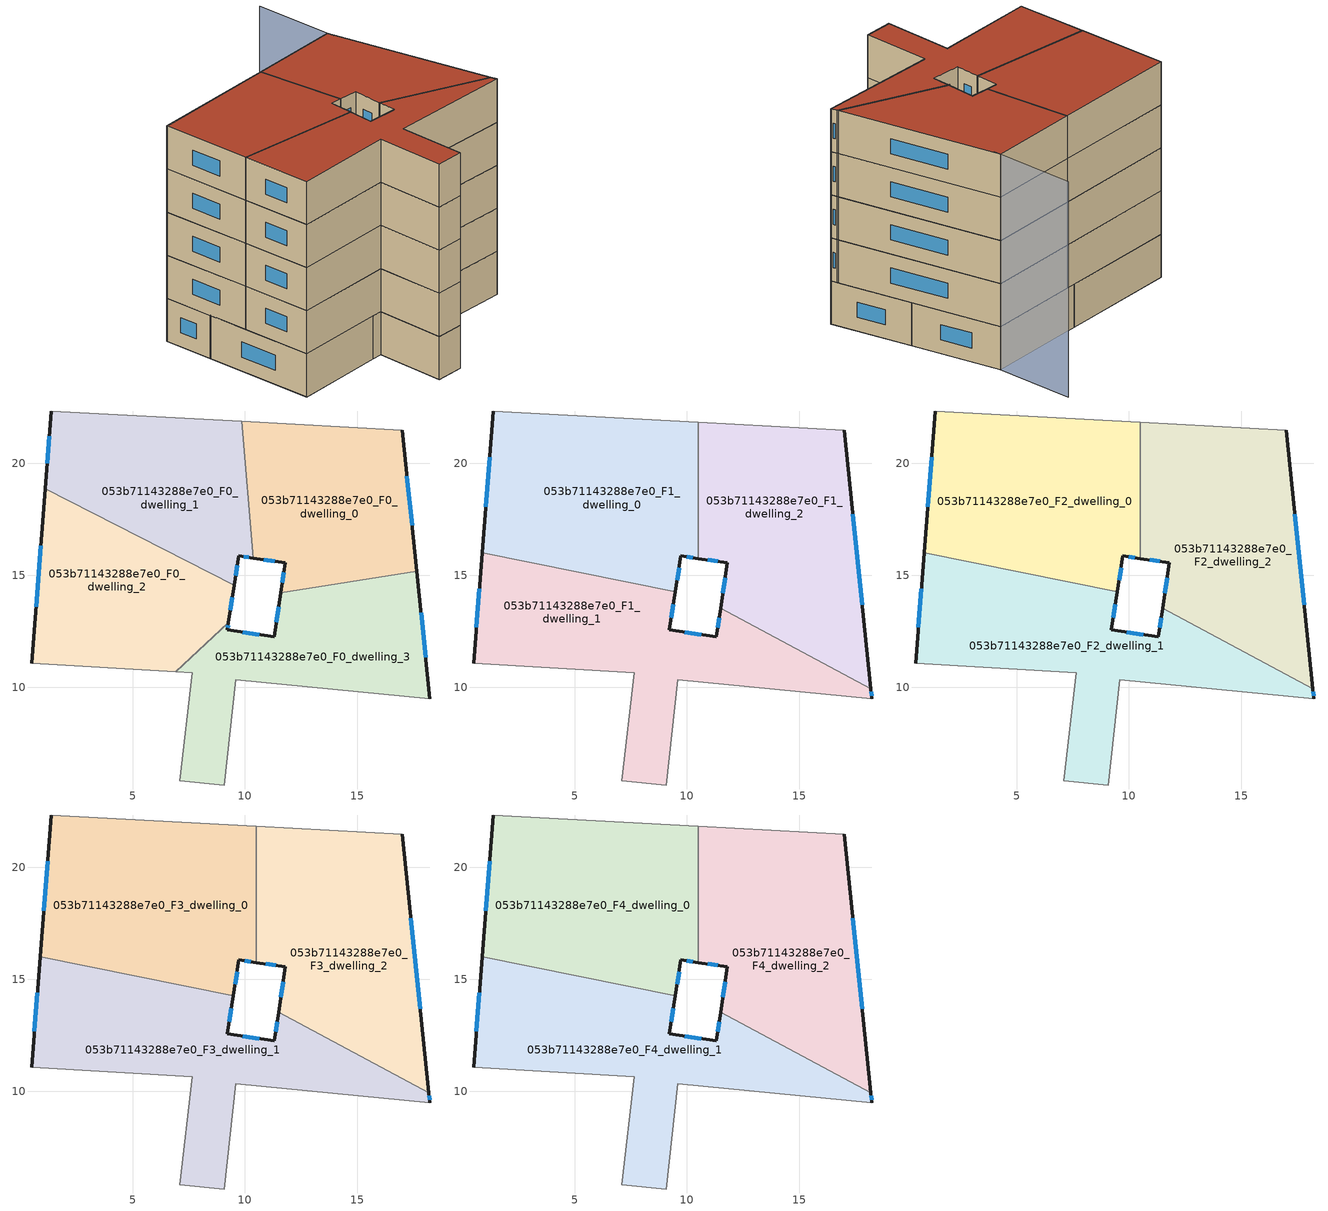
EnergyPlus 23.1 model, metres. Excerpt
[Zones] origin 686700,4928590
053b71143288e7e0_F0_dwelling_0
 floor ground (EU_floor_Construction): 17.66,15.19 17.02,21.47 9.85,21.87 10.37,15.77 11.8,15.57 11.6,14.23 z0
 wall outside (EU_wall_Construction): 11.6,14.23 11.8,15.57 10.37,15.77 / 17.02,21.47 17.66,15.19 z0:3
 wall to 053b71143288e7e0_F0_dwelling_3 (EU_wall_Construction): 17.66,15.19 11.6,14.23 z0:3
 wall to 053b71143288e7e0_F0_dwelling_1 (EU_wall_Construction): 10.37,15.77 9.85,21.87 z0:3
 wall adiabatic (EU_wall_Construction): 9.85,21.87 17.02,21.47 z0:3
 window (EU_Window_Construction): 11.67,14.67 11.73,15.13 / 11.33,15.63 10.83,15.71 / 17.23,19.43 17.45,17.24 z0.98:2.02
053b71143288e7e0_F0_dwelling_1
 floor ground (EU_floor_Construction): 9.52,14.56 9.73,15.87 10.37,15.77 9.85,21.87 1.36,22.33 1.09,18.87 z0
 wall outside (EU_wall_Construction): 10.37,15.77 9.73,15.87 9.52,14.56 / 1.09,18.87 1.36,22.33 z0:3
 wall to 053b71143288e7e0_F0_dwelling_2 (EU_wall_Construction): 9.52,14.56 1.09,18.87 z0:3
 wall adiabatic (EU_wall_Construction): 1.36,22.33 9.85,21.87 z0:3
 window (EU_Window_Construction): 10.16,15.8 9.94,15.84 / 9.66,15.44 9.59,14.99 / 1.18,19.99 1.27,21.21 z0.98:2.02
053b71143288e7e0_F0_dwelling_2
 floor ground (EU_floor_Construction): 9.26,12.89 9.52,14.56 1.09,18.87 0.48,11.08 6.92,10.7 z0
 wall outside (EU_wall_Construction): 9.52,14.56 9.26,12.89 / 0.48,11.08 1.09,18.87 z0:3
 wall to 053b71143288e7e0_F0_dwelling_3 (EU_wall_Construction): 9.26,12.89 6.92,10.7 z0:3
 wall adiabatic (EU_wall_Construction): 6.92,10.7 0.48,11.08 z0:3
 window (EU_Window_Construction): 9.44,14.02 9.35,13.43 / 0.68,13.61 0.89,16.33 z0.98:2.02
053b71143288e7e0_F0_dwelling_3
 floor ground (EU_floor_Construction): 18.25,9.49 17.66,15.19 11.6,14.23 11.31,12.26 9.21,12.57 9.26,12.89 6.92,10.7 7.64,10.66 7.09,5.83 9.08,5.65 9.58,10.35 z0
 wall outside (EU_wall_Construction): 9.26,12.89 9.21,12.57 11.31,12.26 11.6,14.23 / 17.66,15.19 18.25,9.49 z0:3
 wall adiabatic (EU_wall_Construction): 18.25,9.49 9.58,10.35 9.08,5.65 7.09,5.83 7.64,10.66 6.92,10.7 z0:3
 window (EU_Window_Construction): 9.24,12.78 9.23,12.67 / 9.89,12.47 10.63,12.36 / 11.4,12.9 11.51,13.59 / 17.85,13.34 18.06,11.34 z0.98:2.02
053b71143288e7e0_F1_dwelling_0
 floor to 053b71143288e7e0_F0_dwelling_1 (EU_floor_Construction): 9.52,14.56 9.73,15.87 10.37,15.77 9.85,21.87 1.36,22.33 1.09,18.87 z3
 floor to 053b71143288e7e0_F0_dwelling_0 (EU_floor_Construction): 10.51,15.75 10.51,21.83 9.85,21.87 10.37,15.77 z3
 floor to 053b71143288e7e0_F0_dwelling_2 (EU_floor_Construction): 9.48,14.27 9.52,14.56 1.09,18.87 0.87,16.01 z3
 wall outside (EU_wall_Construction): 10.51,15.75 9.73,15.87 9.48,14.27 / 0.87,16.01 1.36,22.33 z3:6
 wall to 053b71143288e7e0_F1_dwelling_2 (EU_wall_Construction): 10.51,21.83 10.51,15.75 z3:6
 wall to 053b71143288e7e0_F1_dwelling_1 (EU_wall_Construction): 9.48,14.27 0.87,16.01 z3:6
 wall adiabatic (EU_wall_Construction): 1.36,22.33 10.51,21.83 z3:6
 window (EU_Window_Construction): 10.26,15.79 9.98,15.83 / 9.65,15.35 9.56,14.79 / 1.03,18.07 1.2,20.28 z3.98:5.02
053b71143288e7e0_F1_dwelling_1
 floor to 053b71143288e7e0_F0_dwelling_2 (EU_floor_Construction): 9.26,12.89 9.48,14.27 0.87,16.01 0.48,11.08 6.92,10.7 z3
 floor to 053b71143288e7e0_F0_dwelling_3 (EU_floor_Construction): 18.25,9.49 18.2,9.95 11.5,13.53 11.31,12.26 9.21,12.57 9.26,12.89 6.92,10.7 7.64,10.66 7.09,5.83 9.08,5.65 9.58,10.35 z3
 wall outside (EU_wall_Construction): 0.48,11.08 0.87,16.01 / 9.48,14.27 9.21,12.57 11.31,12.26 11.5,13.53 / 18.2,9.95 18.25,9.49 z3:6
 wall adiabatic (EU_wall_Construction): 18.25,9.49 9.58,10.35 9.08,5.65 7.09,5.83 7.64,10.66 0.48,11.08 z3:6
 wall to 053b71143288e7e0_F1_dwelling_2 (EU_wall_Construction): 11.5,13.53 18.2,9.95 z3:6
 window (EU_Window_Construction): 0.61,12.68 0.74,14.41 / 9.39,13.72 9.3,13.12 / 9.89,12.47 10.63,12.36 / 11.37,12.67 11.44,13.12 / 18.22,9.8 18.23,9.63 z3.98:5.02
053b71143288e7e0_F1_dwelling_2
 floor to 053b71143288e7e0_F0_dwelling_0 (EU_floor_Construction): 17.66,15.19 17.02,21.47 10.51,21.83 10.51,15.75 11.8,15.57 11.6,14.23 z3
 floor to 053b71143288e7e0_F0_dwelling_3 (EU_floor_Construction): 18.2,9.95 17.66,15.19 11.6,14.23 11.5,13.53 z3
 wall outside (EU_wall_Construction): 11.5,13.53 11.8,15.57 10.51,15.75 / 17.02,21.47 18.2,9.95 z3:6
 wall adiabatic (EU_wall_Construction): 10.51,21.83 17.02,21.47 z3:6
 window (EU_Window_Construction): 11.6,14.19 11.7,14.9 / 11.38,15.63 10.93,15.69 / 17.4,17.73 17.82,13.7 z3.98:5.02
053b71143288e7e0_F2_dwelling_0
 floor to 053b71143288e7e0_F1_dwelling_0 (EU_floor_Construction): 9.48,14.27 9.73,15.87 10.51,15.75 10.51,21.83 1.36,22.33 0.87,16.01 z6
 wall outside (EU_wall_Construction): 10.51,15.75 9.73,15.87 9.48,14.27 / 0.87,16.01 1.36,22.33 z6:9
 wall to 053b71143288e7e0_F2_dwelling_2 (EU_wall_Construction): 10.51,21.83 10.51,15.75 z6:9
 wall to 053b71143288e7e0_F2_dwelling_1 (EU_wall_Construction): 9.48,14.27 0.87,16.01 z6:9
 wall adiabatic (EU_wall_Construction): 1.36,22.33 10.51,21.83 z6:9
 window (EU_Window_Construction): 10.26,15.79 9.98,15.83 / 9.65,15.35 9.56,14.79 / 1.03,18.07 1.2,20.28 z6.98:8.02
053b71143288e7e0_F2_dwelling_1
 floor to 053b71143288e7e0_F1_dwelling_1 (EU_floor_Construction): 18.25,9.49 18.2,9.95 11.5,13.53 11.31,12.26 9.21,12.57 9.48,14.27 0.87,16.01 0.48,11.08 7.64,10.66 7.09,5.83 9.08,5.65 9.58,10.35 z6
 wall outside (EU_wall_Construction): 0.48,11.08 0.87,16.01 / 9.48,14.27 9.21,12.57 11.31,12.26 11.5,13.53 / 18.2,9.95 18.25,9.49 z6:9
 wall adiabatic (EU_wall_Construction): 18.25,9.49 9.58,10.35 9.08,5.65 7.09,5.83 7.64,10.66 0.48,11.08 z6:9
 wall to 053b71143288e7e0_F2_dwelling_2 (EU_wall_Construction): 11.5,13.53 18.2,9.95 z6:9
 window (EU_Window_Construction): 0.61,12.68 0.74,14.41 / 9.39,13.72 9.3,13.12 / 9.89,12.47 10.63,12.36 / 11.37,12.67 11.44,13.12 / 18.22,9.8 18.23,9.63 z6.98:8.02
053b71143288e7e0_F2_dwelling_2
 floor to 053b71143288e7e0_F1_dwelling_2 (EU_floor_Construction): 18.2,9.95 17.02,21.47 10.51,21.83 10.51,15.75 11.8,15.57 11.5,13.53 z6
 wall outside (EU_wall_Construction): 11.5,13.53 11.8,15.57 10.51,15.75 / 17.02,21.47 18.2,9.95 z6:9
 wall adiabatic (EU_wall_Construction): 10.51,21.83 17.02,21.47 z6:9
 window (EU_Window_Construction): 11.6,14.19 11.7,14.9 / 11.38,15.63 10.93,15.69 / 17.4,17.73 17.82,13.7 z6.98:8.02
053b71143288e7e0_F3_dwelling_0
 floor to 053b71143288e7e0_F2_dwelling_0 (EU_floor_Construction): 9.48,14.27 9.73,15.87 10.51,15.75 10.51,21.83 1.36,22.33 0.87,16.01 z9
 wall outside (EU_wall_Construction): 10.51,15.75 9.73,15.87 9.48,14.27 / 0.87,16.01 1.36,22.33 z9:12
 wall to 053b71143288e7e0_F3_dwelling_2 (EU_wall_Construction): 10.51,21.83 10.51,15.75 z9:12
 wall to 053b71143288e7e0_F3_dwelling_1 (EU_wall_Construction): 9.48,14.27 0.87,16.01 z9:12
 wall adiabatic (EU_wall_Construction): 1.36,22.33 10.51,21.83 z9:12
 window (EU_Window_Construction): 10.26,15.79 9.98,15.83 / 9.65,15.35 9.56,14.79 / 1.03,18.07 1.2,20.28 z9.98:11.02
053b71143288e7e0_F3_dwelling_1
 floor to 053b71143288e7e0_F2_dwelling_1 (EU_floor_Construction): 18.25,9.49 18.2,9.95 11.5,13.53 11.31,12.26 9.21,12.57 9.48,14.27 0.87,16.01 0.48,11.08 7.64,10.66 7.09,5.83 9.08,5.65 9.58,10.35 z9
 wall outside (EU_wall_Construction): 0.48,11.08 0.87,16.01 / 9.48,14.27 9.21,12.57 11.31,12.26 11.5,13.53 / 18.2,9.95 18.25,9.49 z9:12
 wall adiabatic (EU_wall_Construction): 18.25,9.49 9.58,10.35 9.08,5.65 7.09,5.83 7.64,10.66 0.48,11.08 z9:12
 wall to 053b71143288e7e0_F3_dwelling_2 (EU_wall_Construction): 11.5,13.53 18.2,9.95 z9:12
 window (EU_Window_Construction): 0.61,12.68 0.74,14.41 / 9.39,13.72 9.3,13.12 / 9.89,12.47 10.63,12.36 / 11.37,12.67 11.44,13.12 / 18.22,9.8 18.23,9.63 z9.98:11.02
053b71143288e7e0_F3_dwelling_2
 floor to 053b71143288e7e0_F2_dwelling_2 (EU_floor_Construction): 18.2,9.95 17.02,21.47 10.51,21.83 10.51,15.75 11.8,15.57 11.5,13.53 z9
 wall outside (EU_wall_Construction): 11.5,13.53 11.8,15.57 10.51,15.75 / 17.02,21.47 18.2,9.95 z9:12
 wall adiabatic (EU_wall_Construction): 10.51,21.83 17.02,21.47 z9:12
 window (EU_Window_Construction): 11.6,14.19 11.7,14.9 / 11.38,15.63 10.93,15.69 / 17.4,17.73 17.82,13.7 z9.98:11.02
053b71143288e7e0_F4_dwelling_0
 floor to 053b71143288e7e0_F3_dwelling_0 (EU_floor_Construction): 9.48,14.27 9.73,15.87 10.51,15.75 10.51,21.83 1.36,22.33 0.87,16.01 z12
 wall outside (EU_wall_Construction): 10.51,15.75 9.73,15.87 9.48,14.27 / 0.87,16.01 1.36,22.33 z12:15
 wall to 053b71143288e7e0_F4_dwelling_2 (EU_wall_Construction): 10.51,21.83 10.51,15.75 z12:15
 wall to 053b71143288e7e0_F4_dwelling_1 (EU_wall_Construction): 9.48,14.27 0.87,16.01 z12:15
 wall adiabatic (EU_wall_Construction): 1.36,22.33 10.51,21.83 z12:15
 window (EU_Window_Construction): 10.26,15.79 9.98,15.83 / 9.65,15.35 9.56,14.79 / 1.03,18.07 1.2,20.28 z12.98:14.02
 roof outside (EU_roof_Construction): 10.51,21.83 10.51,15.75 9.73,15.87 9.48,14.27 0.87,16.01 1.36,22.33 z15
053b71143288e7e0_F4_dwelling_1
 floor to 053b71143288e7e0_F3_dwelling_1 (EU_floor_Construction): 18.25,9.49 18.2,9.95 11.5,13.53 11.31,12.26 9.21,12.57 9.48,14.27 0.87,16.01 0.48,11.08 7.64,10.66 7.09,5.83 9.08,5.65 9.58,10.35 z12
 wall outside (EU_wall_Construction): 0.48,11.08 0.87,16.01 / 9.48,14.27 9.21,12.57 11.31,12.26 11.5,13.53 / 18.2,9.95 18.25,9.49 z12:15
 wall adiabatic (EU_wall_Construction): 18.25,9.49 9.58,10.35 9.08,5.65 7.09,5.83 7.64,10.66 0.48,11.08 z12:15
 wall to 053b71143288e7e0_F4_dwelling_2 (EU_wall_Construction): 11.5,13.53 18.2,9.95 z12:15
 window (EU_Window_Construction): 0.61,12.68 0.74,14.41 / 9.39,13.72 9.3,13.12 / 9.89,12.47 10.63,12.36 / 11.37,12.67 11.44,13.12 / 18.22,9.8 18.23,9.63 z12.98:14.02
 roof outside (EU_roof_Construction): 18.2,9.95 18.25,9.49 9.58,10.35 9.08,5.65 7.09,5.83 7.64,10.66 0.48,11.08 0.87,16.01 9.48,14.27 9.21,12.57 11.31,12.26 11.5,13.53 z15
053b71143288e7e0_F4_dwelling_2
 floor to 053b71143288e7e0_F3_dwelling_2 (EU_floor_Construction): 18.2,9.95 17.02,21.47 10.51,21.83 10.51,15.75 11.8,15.57 11.5,13.53 z12
 wall outside (EU_wall_Construction): 11.5,13.53 11.8,15.57 10.51,15.75 / 17.02,21.47 18.2,9.95 z12:15
 wall adiabatic (EU_wall_Construction): 10.51,21.83 17.02,21.47 z12:15
 window (EU_Window_Construction): 11.6,14.19 11.7,14.9 / 11.38,15.63 10.93,15.69 / 17.4,17.73 17.82,13.7 z12.98:14.02
 roof outside (EU_roof_Construction): 17.02,21.47 18.2,9.95 11.5,13.53 11.8,15.57 10.51,15.75 10.51,21.83 z15
shading: 17.47,26.94 16.98,20.94 z0:15
[Building]
EU S2 Campaign: North Axis=0; Terrain=City; Solar Distribution=FullExterior
[Site:Location]
Bologna: Latitude=44.5; Longitude=11.25; Time Zone=1; Elevation=37
[SizingPeriod:WeatherFileDays]
AnnualSizingPeriod: Begin Month=1; Begin Day of Month=1; End Month=12; End Day of Month=31; Day of Week for Start Day=Monday; Use Weather File Daylight Saving Period=No; Use Weather File Rain and Snow Indicators=No
[MATERIAL]
EU_InternalMass_Material: Roughness=MediumRough; Thickness=0.1; Conductivity=1; Density=1800; Specific Heat=900; Thermal Absorptance=0.9; Solar Absorptance=0.7; Visible Absorptance=0.7
[MATERIAL:NOMASS] Roughness=MediumRough; Thermal Absorptance=0.9; Solar Absorptance=0.7; Visible Absorptance=0.7
Name | Thermal Resistance
EU_wall_NoMass | 0.905828
EU_roof_NoMass | 0.37593
EU_floor_NoMass | 0.67114
[WINDOWMATERIAL:SIMPLEGLAZINGSYSTEM]
EU_Window_SimpleGlazing: UFactor=4.52486; Solar Heat Gain Coefficient=0.85; Visible Transmittance=0.85
[CONSTRUCTION]
EU_wall_Construction: EU_wall_NoMass
EU_roof_Construction: EU_roof_NoMass
EU_floor_Construction: EU_floor_NoMass
EU_InternalMass_Construction: EU_InternalMass_Material
EU_Window_Construction: EU_Window_SimpleGlazing
[ZONE] Type=1; Multiplier=1; Ceiling Height=autocalculate; Floor Area=autocalculate; Part of Total Floor Area=Yes
Name | Volume
053b71143288e7e0_F0_dwelling_0 | 146.297
053b71143288e7e0_F1_dwelling_0; 053b71143288e7e0_F2_dwelling_0; 053b71143288e7e0_F3_dwelling_0; 053b71143288e7e0_F4_dwelling_0 | 195.07
053b71143288e7e0_F0_dwelling_1; 053b71143288e7e0_F0_dwelling_2 | 146.312
053b71143288e7e0_F1_dwelling_1; 053b71143288e7e0_F2_dwelling_1; 053b71143288e7e0_F3_dwelling_1; 053b71143288e7e0_F4_dwelling_1 | 195.064
053b71143288e7e0_F1_dwelling_2; 053b71143288e7e0_F2_dwelling_2; 053b71143288e7e0_F3_dwelling_2; 053b71143288e7e0_F4_dwelling_2 | 195.067
053b71143288e7e0_F0_dwelling_3 | 146.309
[INTERNALMASS] Construction=EU_InternalMass_Construction
Name | Zone or ZoneList | Surface Area
053b71143288e7e0_F0_dwelling_0_EU_InternalMass | 053b71143288e7e0_F0_dwelling_0 | 48.7655
053b71143288e7e0_F0_dwelling_1_EU_InternalMass | 053b71143288e7e0_F0_dwelling_1 | 48.7704
053b71143288e7e0_F0_dwelling_2_EU_InternalMass | 053b71143288e7e0_F0_dwelling_2 | 48.7705
053b71143288e7e0_F0_dwelling_3_EU_InternalMass | 053b71143288e7e0_F0_dwelling_3 | 48.7703
053b71143288e7e0_F1_dwelling_0_EU_InternalMass | 053b71143288e7e0_F1_dwelling_0 | 65.0233
053b71143288e7e0_F1_dwelling_1_EU_InternalMass | 053b71143288e7e0_F1_dwelling_1 | 65.0213
053b71143288e7e0_F1_dwelling_2_EU_InternalMass | 053b71143288e7e0_F1_dwelling_2 | 65.0224
053b71143288e7e0_F2_dwelling_0_EU_InternalMass | 053b71143288e7e0_F2_dwelling_0 | 65.0233
053b71143288e7e0_F2_dwelling_1_EU_InternalMass | 053b71143288e7e0_F2_dwelling_1 | 65.0213
053b71143288e7e0_F2_dwelling_2_EU_InternalMass | 053b71143288e7e0_F2_dwelling_2 | 65.0224
053b71143288e7e0_F3_dwelling_0_EU_InternalMass | 053b71143288e7e0_F3_dwelling_0 | 65.0233
053b71143288e7e0_F3_dwelling_1_EU_InternalMass | 053b71143288e7e0_F3_dwelling_1 | 65.0213
053b71143288e7e0_F3_dwelling_2_EU_InternalMass | 053b71143288e7e0_F3_dwelling_2 | 65.0224
053b71143288e7e0_F4_dwelling_0_EU_InternalMass | 053b71143288e7e0_F4_dwelling_0 | 65.0233
053b71143288e7e0_F4_dwelling_1_EU_InternalMass | 053b71143288e7e0_F4_dwelling_1 | 65.0213
053b71143288e7e0_F4_dwelling_2_EU_InternalMass | 053b71143288e7e0_F4_dwelling_2 | 65.0224
[OTHEREQUIPMENT] Fuel Type=Electricity; Design Level Calculation Method=Watts/Area; Power per Zone Floor Area=1; Fraction Latent=0; Fraction Radiant=0; Fraction Lost=0; Carbon Dioxide Generation Rate=0; EndUse Subcategory=EU_Step8_InternalGains
Name | Zone or ZoneList or Space or SpaceList | Schedule
EU_Step8_InternalGain_053b71143288e7e0_F0_dwelling_0_f000 | 053b71143288e7e0_F0_dwelling_0 | EU_Step8_GainSchedule_053b71143288e7e0_F0_dwelling_0_f000
EU_Step8_InternalGain_053b71143288e7e0_F0_dwelling_1_f000 | 053b71143288e7e0_F0_dwelling_1 | EU_Step8_GainSchedule_053b71143288e7e0_F0_dwelling_1_f000
EU_Step8_InternalGain_053b71143288e7e0_F0_dwelling_2_f000 | 053b71143288e7e0_F0_dwelling_2 | EU_Step8_GainSchedule_053b71143288e7e0_F0_dwelling_2_f000
EU_Step8_InternalGain_053b71143288e7e0_F0_dwelling_3_f000 | 053b71143288e7e0_F0_dwelling_3 | EU_Step8_GainSchedule_053b71143288e7e0_F0_dwelling_3_f000
EU_Step8_InternalGain_053b71143288e7e0_F1_dwelling_0_f000 | 053b71143288e7e0_F1_dwelling_0 | EU_Step8_GainSchedule_053b71143288e7e0_F1_dwelling_0_f000
EU_Step8_InternalGain_053b71143288e7e0_F1_dwelling_1_f000 | 053b71143288e7e0_F1_dwelling_1 | EU_Step8_GainSchedule_053b71143288e7e0_F1_dwelling_1_f000
EU_Step8_InternalGain_053b71143288e7e0_F1_dwelling_2_f000 | 053b71143288e7e0_F1_dwelling_2 | EU_Step8_GainSchedule_053b71143288e7e0_F1_dwelling_2_f000
EU_Step8_InternalGain_053b71143288e7e0_F2_dwelling_0_f000 | 053b71143288e7e0_F2_dwelling_0 | EU_Step8_GainSchedule_053b71143288e7e0_F2_dwelling_0_f000
EU_Step8_InternalGain_053b71143288e7e0_F2_dwelling_1_f000 | 053b71143288e7e0_F2_dwelling_1 | EU_Step8_GainSchedule_053b71143288e7e0_F2_dwelling_1_f000
EU_Step8_InternalGain_053b71143288e7e0_F2_dwelling_2_f000 | 053b71143288e7e0_F2_dwelling_2 | EU_Step8_GainSchedule_053b71143288e7e0_F2_dwelling_2_f000
EU_Step8_InternalGain_053b71143288e7e0_F3_dwelling_0_f000 | 053b71143288e7e0_F3_dwelling_0 | EU_Step8_GainSchedule_053b71143288e7e0_F3_dwelling_0_f000
EU_Step8_InternalGain_053b71143288e7e0_F3_dwelling_1_f000 | 053b71143288e7e0_F3_dwelling_1 | EU_Step8_GainSchedule_053b71143288e7e0_F3_dwelling_1_f000
EU_Step8_InternalGain_053b71143288e7e0_F3_dwelling_2_f000 | 053b71143288e7e0_F3_dwelling_2 | EU_Step8_GainSchedule_053b71143288e7e0_F3_dwelling_2_f000
EU_Step8_InternalGain_053b71143288e7e0_F4_dwelling_0_f000 | 053b71143288e7e0_F4_dwelling_0 | EU_Step8_GainSchedule_053b71143288e7e0_F4_dwelling_0_f000
EU_Step8_InternalGain_053b71143288e7e0_F4_dwelling_1_f000 | 053b71143288e7e0_F4_dwelling_1 | EU_Step8_GainSchedule_053b71143288e7e0_F4_dwelling_1_f000
EU_Step8_InternalGain_053b71143288e7e0_F4_dwelling_2_f000 | 053b71143288e7e0_F4_dwelling_2 | EU_Step8_GainSchedule_053b71143288e7e0_F4_dwelling_2_f000
[ZONEVENTILATION:DESIGNFLOWRATE] Schedule=EU_AlwaysOn; Design Flow Rate Calculation Method=AirChanges/Hour; Air Changes per Hour=0.73129; Ventilation Type=Natural; Fan Pressure Rise=0; Fan Total Efficiency=1; Constant Term Coefficient=1; Temperature Term Coefficient=0; Velocity Term Coefficient=0; Velocity Squared Term Coefficient=0; Minimum Indoor Temperature=-100; Maximum Indoor Temperature=100; Delta Temperature=-100; Minimum Outdoor Temperature=-100; Maximum Outdoor Temperature=100; Maximum Wind Speed=40
Name | Zone or ZoneList or Space or SpaceList
EU_ConstantAir_053b71143288e7e0_F0_dwelling_0 | 053b71143288e7e0_F0_dwelling_0
EU_ConstantAir_053b71143288e7e0_F0_dwelling_1 | 053b71143288e7e0_F0_dwelling_1
EU_ConstantAir_053b71143288e7e0_F0_dwelling_2 | 053b71143288e7e0_F0_dwelling_2
EU_ConstantAir_053b71143288e7e0_F0_dwelling_3 | 053b71143288e7e0_F0_dwelling_3
EU_ConstantAir_053b71143288e7e0_F1_dwelling_0 | 053b71143288e7e0_F1_dwelling_0
EU_ConstantAir_053b71143288e7e0_F1_dwelling_1 | 053b71143288e7e0_F1_dwelling_1
EU_ConstantAir_053b71143288e7e0_F1_dwelling_2 | 053b71143288e7e0_F1_dwelling_2
EU_ConstantAir_053b71143288e7e0_F2_dwelling_0 | 053b71143288e7e0_F2_dwelling_0
EU_ConstantAir_053b71143288e7e0_F2_dwelling_1 | 053b71143288e7e0_F2_dwelling_1
EU_ConstantAir_053b71143288e7e0_F2_dwelling_2 | 053b71143288e7e0_F2_dwelling_2
EU_ConstantAir_053b71143288e7e0_F3_dwelling_0 | 053b71143288e7e0_F3_dwelling_0
EU_ConstantAir_053b71143288e7e0_F3_dwelling_1 | 053b71143288e7e0_F3_dwelling_1
EU_ConstantAir_053b71143288e7e0_F3_dwelling_2 | 053b71143288e7e0_F3_dwelling_2
EU_ConstantAir_053b71143288e7e0_F4_dwelling_0 | 053b71143288e7e0_F4_dwelling_0
EU_ConstantAir_053b71143288e7e0_F4_dwelling_1 | 053b71143288e7e0_F4_dwelling_1
EU_ConstantAir_053b71143288e7e0_F4_dwelling_2 | 053b71143288e7e0_F4_dwelling_2
[HVACTEMPLATE:THERMOSTAT] Constant Heating Setpoint=20; Constant Cooling Setpoint=50
EU_HeatOnly_053b71143288e7e0_F0_dwelling_0; EU_HeatOnly_053b71143288e7e0_F0_dwelling_1; EU_HeatOnly_053b71143288e7e0_F0_dwelling_2; EU_HeatOnly_053b71143288e7e0_F0_dwelling_3; EU_HeatOnly_053b71143288e7e0_F1_dwelling_0; EU_HeatOnly_053b71143288e7e0_F1_dwelling_1; EU_HeatOnly_053b71143288e7e0_F1_dwelling_2; EU_HeatOnly_053b71143288e7e0_F2_dwelling_0; EU_HeatOnly_053b71143288e7e0_F2_dwelling_1; EU_HeatOnly_053b71143288e7e0_F2_dwelling_2; EU_HeatOnly_053b71143288e7e0_F3_dwelling_0; EU_HeatOnly_053b71143288e7e0_F3_dwelling_1; EU_HeatOnly_053b71143288e7e0_F3_dwelling_2; EU_HeatOnly_053b71143288e7e0_F4_dwelling_0; EU_HeatOnly_053b71143288e7e0_F4_dwelling_1; EU_HeatOnly_053b71143288e7e0_F4_dwelling_2
[HVACTEMPLATE:ZONE:IDEALLOADSAIRSYSTEM] System Availability Schedule=EU_AlwaysOn; Maximum Heating Supply Air Temperature=50; Minimum Cooling Supply Air Temperature=13; Maximum Heating Supply Air Humidity Ratio=0.0156; Minimum Cooling Supply Air Humidity Ratio=0.0077; Heating Limit=NoLimit; Cooling Limit=NoLimit; Heating Availability Schedule=EU_AlwaysOn; Cooling Availability Schedule=EU_CoolingOff; Dehumidification Control Type=ConstantSensibleHeatRatio; Cooling Sensible Heat Ratio=0.7; Dehumidification Setpoint=60; Humidification Control Type=None; Humidification Setpoint=30; Outdoor Air Method=None; Outdoor Air Flow Rate per Person=0.00944; Outdoor Air Flow Rate per Zone Floor Area=0; Outdoor Air Flow Rate per Zone=0; Demand Controlled Ventilation Type=None; Outdoor Air Economizer Type=NoEconomizer; Heat Recovery Type=None; Sensible Heat Recovery Effectiveness=0.7; Latent Heat Recovery Effectiveness=0.65
Name | Template Thermostat
053b71143288e7e0_F0_dwelling_0 | EU_HeatOnly_053b71143288e7e0_F0_dwelling_0
053b71143288e7e0_F0_dwelling_1 | EU_HeatOnly_053b71143288e7e0_F0_dwelling_1
053b71143288e7e0_F0_dwelling_2 | EU_HeatOnly_053b71143288e7e0_F0_dwelling_2
053b71143288e7e0_F0_dwelling_3 | EU_HeatOnly_053b71143288e7e0_F0_dwelling_3
053b71143288e7e0_F1_dwelling_0 | EU_HeatOnly_053b71143288e7e0_F1_dwelling_0
053b71143288e7e0_F1_dwelling_1 | EU_HeatOnly_053b71143288e7e0_F1_dwelling_1
053b71143288e7e0_F1_dwelling_2 | EU_HeatOnly_053b71143288e7e0_F1_dwelling_2
053b71143288e7e0_F2_dwelling_0 | EU_HeatOnly_053b71143288e7e0_F2_dwelling_0
053b71143288e7e0_F2_dwelling_1 | EU_HeatOnly_053b71143288e7e0_F2_dwelling_1
053b71143288e7e0_F2_dwelling_2 | EU_HeatOnly_053b71143288e7e0_F2_dwelling_2
053b71143288e7e0_F3_dwelling_0 | EU_HeatOnly_053b71143288e7e0_F3_dwelling_0
053b71143288e7e0_F3_dwelling_1 | EU_HeatOnly_053b71143288e7e0_F3_dwelling_1
053b71143288e7e0_F3_dwelling_2 | EU_HeatOnly_053b71143288e7e0_F3_dwelling_2
053b71143288e7e0_F4_dwelling_0 | EU_HeatOnly_053b71143288e7e0_F4_dwelling_0
053b71143288e7e0_F4_dwelling_1 | EU_HeatOnly_053b71143288e7e0_F4_dwelling_1
053b71143288e7e0_F4_dwelling_2 | EU_HeatOnly_053b71143288e7e0_F4_dwelling_2
[SIZING:ZONE] Zone Cooling Design Supply Air Temperature Input Method=SupplyAirTemperature; Zone Cooling Design Supply Air Temperature=13; Zone Heating Design Supply Air Temperature Input Method=SupplyAirTemperature; Zone Heating Design Supply Air Temperature=50; Zone Cooling Design Supply Air Humidity Ratio=0.008; Zone Heating Design Supply Air Humidity Ratio=0.008; Cooling Design Air Flow Method=DesignDay; Cooling Design Air Flow Rate=0; Cooling Minimum Air Flow per Zone Floor Area=0.000762; Cooling Minimum Air Flow=0; Cooling Minimum Air Flow Fraction=0.2; Heating Design Air Flow Method=DesignDay; Heating Design Air Flow Rate=0; Heating Maximum Air Flow per Zone Floor Area=0.002032; Heating Maximum Air Flow=0.141576; Heating Maximum Air Flow Fraction=0.3; Account for Dedicated Outdoor Air System=No; Dedicated Outdoor Air System Control Strategy=NeutralSupplyAir; Dedicated Outdoor Air Low Setpoint Temperature for Design=autosize; Dedicated Outdoor Air High Setpoint Temperature for Design=autosize; Zone Load Sizing Method=Sensible Load Only No Latent Load; Zone Latent Cooling Design Supply Air Humidity Ratio Input Method=HumidityRatioDifference; Zone Cooling Design Supply Air Humidity Ratio Difference=0.005; Zone Latent Heating Design Supply Air Humidity Ratio Input Method=HumidityRatioDifference; Zone Humidification Design Supply Air Humidity Ratio Difference=0.005
053b71143288e7e0_F0_dwelling_0; 053b71143288e7e0_F0_dwelling_1; 053b71143288e7e0_F0_dwelling_2; 053b71143288e7e0_F0_dwelling_3; 053b71143288e7e0_F1_dwelling_0; 053b71143288e7e0_F1_dwelling_1; 053b71143288e7e0_F1_dwelling_2; 053b71143288e7e0_F2_dwelling_0; 053b71143288e7e0_F2_dwelling_1; 053b71143288e7e0_F2_dwelling_2; 053b71143288e7e0_F3_dwelling_0; 053b71143288e7e0_F3_dwelling_1; 053b71143288e7e0_F3_dwelling_2; 053b71143288e7e0_F4_dwelling_0; 053b71143288e7e0_F4_dwelling_1; 053b71143288e7e0_F4_dwelling_2
[SCHEDULE:CONSTANT]
Name | Hourly Value
EU_AlwaysOn | 1
EU_CoolingOff | 0
[SCHEDULE:FILE] Column Number=1; Rows to Skip at Top=0; Number of Hours of Data=8760; Column Separator=Comma; Interpolate to Timestep=No; Minutes per Item=60; Adjust Schedule for Daylight Savings=Yes
Name | File
EU_Step8_GainSchedule_053b71143288e7e0_F0_dwelling_0_f000 | ../../schedules/053b71143288e7e0/053b71143288e7e0_F0_dwelling_0_f000_gain.csv
EU_Step8_GainSchedule_053b71143288e7e0_F0_dwelling_1_f000 | ../../schedules/053b71143288e7e0/053b71143288e7e0_F0_dwelling_1_f000_gain.csv
EU_Step8_GainSchedule_053b71143288e7e0_F0_dwelling_2_f000 | ../../schedules/053b71143288e7e0/053b71143288e7e0_F0_dwelling_2_f000_gain.csv
EU_Step8_GainSchedule_053b71143288e7e0_F0_dwelling_3_f000 | ../../schedules/053b71143288e7e0/053b71143288e7e0_F0_dwelling_3_f000_gain.csv
EU_Step8_GainSchedule_053b71143288e7e0_F1_dwelling_0_f000 | ../../schedules/053b71143288e7e0/053b71143288e7e0_F1_dwelling_0_f000_gain.csv
EU_Step8_GainSchedule_053b71143288e7e0_F1_dwelling_1_f000 | ../../schedules/053b71143288e7e0/053b71143288e7e0_F1_dwelling_1_f000_gain.csv
EU_Step8_GainSchedule_053b71143288e7e0_F1_dwelling_2_f000 | ../../schedules/053b71143288e7e0/053b71143288e7e0_F1_dwelling_2_f000_gain.csv
EU_Step8_GainSchedule_053b71143288e7e0_F2_dwelling_0_f000 | ../../schedules/053b71143288e7e0/053b71143288e7e0_F2_dwelling_0_f000_gain.csv
EU_Step8_GainSchedule_053b71143288e7e0_F2_dwelling_1_f000 | ../../schedules/053b71143288e7e0/053b71143288e7e0_F2_dwelling_1_f000_gain.csv
EU_Step8_GainSchedule_053b71143288e7e0_F2_dwelling_2_f000 | ../../schedules/053b71143288e7e0/053b71143288e7e0_F2_dwelling_2_f000_gain.csv
EU_Step8_GainSchedule_053b71143288e7e0_F3_dwelling_0_f000 | ../../schedules/053b71143288e7e0/053b71143288e7e0_F3_dwelling_0_f000_gain.csv
EU_Step8_GainSchedule_053b71143288e7e0_F3_dwelling_1_f000 | ../../schedules/053b71143288e7e0/053b71143288e7e0_F3_dwelling_1_f000_gain.csv
EU_Step8_GainSchedule_053b71143288e7e0_F3_dwelling_2_f000 | ../../schedules/053b71143288e7e0/053b71143288e7e0_F3_dwelling_2_f000_gain.csv
EU_Step8_GainSchedule_053b71143288e7e0_F4_dwelling_0_f000 | ../../schedules/053b71143288e7e0/053b71143288e7e0_F4_dwelling_0_f000_gain.csv
EU_Step8_GainSchedule_053b71143288e7e0_F4_dwelling_1_f000 | ../../schedules/053b71143288e7e0/053b71143288e7e0_F4_dwelling_1_f000_gain.csv
EU_Step8_GainSchedule_053b71143288e7e0_F4_dwelling_2_f000 | ../../schedules/053b71143288e7e0/053b71143288e7e0_F4_dwelling_2_f000_gain.csv
